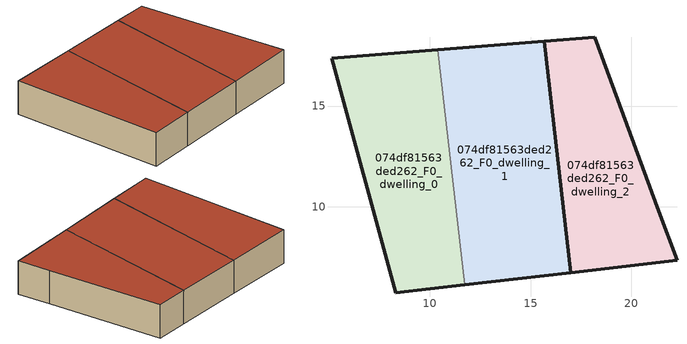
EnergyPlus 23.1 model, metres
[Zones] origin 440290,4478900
074df81563ded262_F0_dwelling_0
 floor ground (EU_floor_Construction): 10.4,17.8 11.74,6.11 8.29,5.72 5.1,17.38 z0
 wall outside (EU_wall_Construction): 10.4,17.8 5.1,17.38 8.29,5.72 11.74,6.11 z0:3
 wall to 074df81563ded262_F0_dwelling_1 (EU_wall_Construction): 11.74,6.11 10.4,17.8 z0:3
 roof outside (EU_roof_Construction): 11.74,6.11 10.4,17.8 5.1,17.38 8.29,5.72 z3
074df81563ded262_F0_dwelling_1
 floor ground (EU_floor_Construction): 15.69,18.23 17.01,6.72 11.74,6.11 10.4,17.8 z0
 wall outside (EU_wall_Construction): 11.74,6.11 17.01,6.72 15.69,18.23 10.4,17.8 z0:3
 roof outside (EU_roof_Construction): 17.01,6.72 15.69,18.23 10.4,17.8 11.74,6.11 z3
074df81563ded262_F0_dwelling_2
 floor ground (EU_floor_Construction): 18.19,18.43 21.38,9.76 22.28,7.33 17.01,6.72 15.69,18.23 z0
 wall outside (EU_wall_Construction): 17.01,6.72 22.28,7.33 21.38,9.76 18.19,18.43 15.69,18.23 17.01,6.72 z0:3
 roof outside (EU_roof_Construction): 22.28,7.33 21.38,9.76 18.19,18.43 15.69,18.23 17.01,6.72 z3
[Building]
EU S2 Campaign: North Axis=0; Terrain=City; Solar Distribution=FullExterior
[Site:Location]
Madrid: Latitude=40.5; Longitude=-3.5; Time Zone=1; Elevation=609
[SizingPeriod:WeatherFileDays]
AnnualSizingPeriod: Begin Month=1; Begin Day of Month=1; End Month=12; End Day of Month=31; Day of Week for Start Day=Monday; Use Weather File Daylight Saving Period=No; Use Weather File Rain and Snow Indicators=No
[MATERIAL]
EU_InternalMass_Material: Roughness=MediumRough; Thickness=0.1; Conductivity=1; Density=1800; Specific Heat=900; Thermal Absorptance=0.9; Solar Absorptance=0.7; Visible Absorptance=0.7
[MATERIAL:NOMASS] Roughness=MediumRough; Thermal Absorptance=0.9; Solar Absorptance=0.7; Visible Absorptance=0.7
Name | Thermal Resistance
EU_wall_NoMass | 1.60022
EU_roof_NoMass | 1.57597
EU_floor_NoMass | 0.470652
[CONSTRUCTION]
EU_wall_Construction: EU_wall_NoMass
EU_roof_Construction: EU_roof_NoMass
EU_floor_Construction: EU_floor_NoMass
EU_InternalMass_Construction: EU_InternalMass_Material
[ZONE] Type=1; Multiplier=1; Ceiling Height=autocalculate; Floor Area=autocalculate; Part of Total Floor Area=Yes
Name | Volume
074df81563ded262_F0_dwelling_0 | 155.784
074df81563ded262_F0_dwelling_1 | 185.759
074df81563ded262_F0_dwelling_2 | 135.082
[INTERNALMASS] Construction=EU_InternalMass_Construction
Name | Zone or ZoneList | Surface Area
074df81563ded262_F0_dwelling_0_EU_InternalMass | 074df81563ded262_F0_dwelling_0 | 51.9281
074df81563ded262_F0_dwelling_1_EU_InternalMass | 074df81563ded262_F0_dwelling_1 | 61.9198
074df81563ded262_F0_dwelling_2_EU_InternalMass | 074df81563ded262_F0_dwelling_2 | 45.0272
[OTHEREQUIPMENT] Fuel Type=Electricity; Design Level Calculation Method=Watts/Area; Power per Zone Floor Area=1; Fraction Latent=0; Fraction Radiant=0; Fraction Lost=0; Carbon Dioxide Generation Rate=0; EndUse Subcategory=EU_Step8_InternalGains
Name | Zone or ZoneList or Space or SpaceList | Schedule
EU_Step8_InternalGain_074df81563ded262_F0_dwelling_0_f000 | 074df81563ded262_F0_dwelling_0 | EU_Step8_GainSchedule_074df81563ded262_F0_dwelling_0_f000
EU_Step8_InternalGain_074df81563ded262_F0_dwelling_1_f000 | 074df81563ded262_F0_dwelling_1 | EU_Step8_GainSchedule_074df81563ded262_F0_dwelling_1_f000
EU_Step8_InternalGain_074df81563ded262_F0_dwelling_2_f000 | 074df81563ded262_F0_dwelling_2 | EU_Step8_GainSchedule_074df81563ded262_F0_dwelling_2_f000
[ZONEVENTILATION:DESIGNFLOWRATE] Schedule=EU_AlwaysOn; Design Flow Rate Calculation Method=AirChanges/Hour; Air Changes per Hour=0.480704; Ventilation Type=Natural; Fan Pressure Rise=0; Fan Total Efficiency=1; Constant Term Coefficient=1; Temperature Term Coefficient=0; Velocity Term Coefficient=0; Velocity Squared Term Coefficient=0; Minimum Indoor Temperature=-100; Maximum Indoor Temperature=100; Delta Temperature=-100; Minimum Outdoor Temperature=-100; Maximum Outdoor Temperature=100; Maximum Wind Speed=40
Name | Zone or ZoneList or Space or SpaceList
EU_ConstantAir_074df81563ded262_F0_dwelling_0 | 074df81563ded262_F0_dwelling_0
EU_ConstantAir_074df81563ded262_F0_dwelling_1 | 074df81563ded262_F0_dwelling_1
EU_ConstantAir_074df81563ded262_F0_dwelling_2 | 074df81563ded262_F0_dwelling_2
[HVACTEMPLATE:THERMOSTAT] Constant Heating Setpoint=20; Constant Cooling Setpoint=50
EU_HeatOnly_074df81563ded262_F0_dwelling_0; EU_HeatOnly_074df81563ded262_F0_dwelling_1; EU_HeatOnly_074df81563ded262_F0_dwelling_2
[HVACTEMPLATE:ZONE:IDEALLOADSAIRSYSTEM] System Availability Schedule=EU_AlwaysOn; Maximum Heating Supply Air Temperature=50; Minimum Cooling Supply Air Temperature=13; Maximum Heating Supply Air Humidity Ratio=0.0156; Minimum Cooling Supply Air Humidity Ratio=0.0077; Heating Limit=NoLimit; Cooling Limit=NoLimit; Heating Availability Schedule=EU_AlwaysOn; Cooling Availability Schedule=EU_CoolingOff; Dehumidification Control Type=ConstantSensibleHeatRatio; Cooling Sensible Heat Ratio=0.7; Dehumidification Setpoint=60; Humidification Control Type=None; Humidification Setpoint=30; Outdoor Air Method=None; Outdoor Air Flow Rate per Person=0.00944; Outdoor Air Flow Rate per Zone Floor Area=0; Outdoor Air Flow Rate per Zone=0; Demand Controlled Ventilation Type=None; Outdoor Air Economizer Type=NoEconomizer; Heat Recovery Type=None; Sensible Heat Recovery Effectiveness=0.7; Latent Heat Recovery Effectiveness=0.65
Name | Template Thermostat
074df81563ded262_F0_dwelling_0 | EU_HeatOnly_074df81563ded262_F0_dwelling_0
074df81563ded262_F0_dwelling_1 | EU_HeatOnly_074df81563ded262_F0_dwelling_1
074df81563ded262_F0_dwelling_2 | EU_HeatOnly_074df81563ded262_F0_dwelling_2
[SIZING:ZONE] Zone Cooling Design Supply Air Temperature Input Method=SupplyAirTemperature; Zone Cooling Design Supply Air Temperature=13; Zone Heating Design Supply Air Temperature Input Method=SupplyAirTemperature; Zone Heating Design Supply Air Temperature=50; Zone Cooling Design Supply Air Humidity Ratio=0.008; Zone Heating Design Supply Air Humidity Ratio=0.008; Cooling Design Air Flow Method=DesignDay; Cooling Design Air Flow Rate=0; Cooling Minimum Air Flow per Zone Floor Area=0.000762; Cooling Minimum Air Flow=0; Cooling Minimum Air Flow Fraction=0.2; Heating Design Air Flow Method=DesignDay; Heating Design Air Flow Rate=0; Heating Maximum Air Flow per Zone Floor Area=0.002032; Heating Maximum Air Flow=0.141576; Heating Maximum Air Flow Fraction=0.3; Account for Dedicated Outdoor Air System=No; Dedicated Outdoor Air System Control Strategy=NeutralSupplyAir; Dedicated Outdoor Air Low Setpoint Temperature for Design=autosize; Dedicated Outdoor Air High Setpoint Temperature for Design=autosize; Zone Load Sizing Method=Sensible Load Only No Latent Load; Zone Latent Cooling Design Supply Air Humidity Ratio Input Method=HumidityRatioDifference; Zone Cooling Design Supply Air Humidity Ratio Difference=0.005; Zone Latent Heating Design Supply Air Humidity Ratio Input Method=HumidityRatioDifference; Zone Humidification Design Supply Air Humidity Ratio Difference=0.005
074df81563ded262_F0_dwelling_0; 074df81563ded262_F0_dwelling_1; 074df81563ded262_F0_dwelling_2
[SCHEDULE:CONSTANT]
Name | Hourly Value
EU_AlwaysOn | 1
EU_CoolingOff | 0
[SCHEDULE:FILE] Column Number=1; Rows to Skip at Top=0; Number of Hours of Data=8760; Column Separator=Comma; Interpolate to Timestep=No; Minutes per Item=60; Adjust Schedule for Daylight Savings=Yes
Name | File
EU_Step8_GainSchedule_074df81563ded262_F0_dwelling_0_f000 | C:\Users\o_iseri\Desktop\OpenUBEM\openubem\outputs\eu_evidence\EU-11\ES-MAD-BERRUGUETE\idfs\074df81563ded262\074df81563ded262_F0_dwelling_0_f000_gain.csv
EU_Step8_GainSchedule_074df81563ded262_F0_dwelling_1_f000 | C:\Users\o_iseri\Desktop\OpenUBEM\openubem\outputs\eu_evidence\EU-11\ES-MAD-BERRUGUETE\idfs\074df81563ded262\074df81563ded262_F0_dwelling_1_f000_gain.csv
EU_Step8_GainSchedule_074df81563ded262_F0_dwelling_2_f000 | C:\Users\o_iseri\Desktop\OpenUBEM\openubem\outputs\eu_evidence\EU-11\ES-MAD-BERRUGUETE\idfs\074df81563ded262\074df81563ded262_F0_dwelling_2_f000_gain.csv
